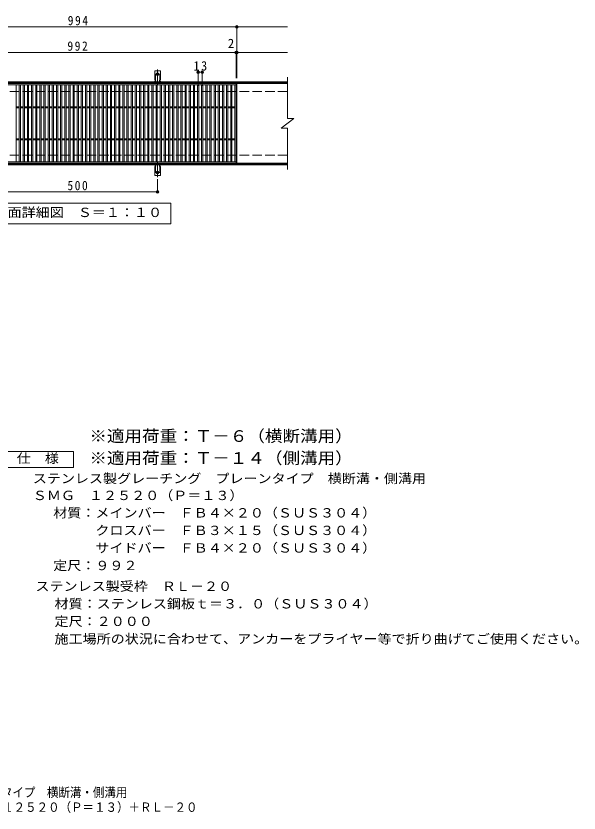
# Model space of a CAD drawing. Units: millimetres, scale not verified, with parts at other scales. Extents: x -1707 to 1579, y -1369 to 1129.
# Drawn here: x -186 to 1579, y -1369 to 1129 of the extents above; entities that cross this region are included whole.
import ezdxf
from ezdxf.enums import TextEntityAlignment as Align

# ---------------------------------------------------------------- set-up
doc = ezdxf.new("R2010")
doc.units = ezdxf.units.MM
doc.header["$LTSCALE"] = 10
doc.header["$PDMODE"] = 32
doc.header["$PDSIZE"] = 8
for name, pattern in [('CHAIN2', [12, 9, -1, 1, -1]), ('DASHED2', [3, 2, -1]), ('DASHED3', [4, 3, -1])]:
    doc.linetypes.add(name, pattern=pattern)
for name, color, linetype, lineweight in [('C-1', 2, 'Continuous', 9), ('C-2', 3, 'Continuous', 9), ('C-4', 7, 'Continuous', 9), ('C-5', 7, 'Continuous', 9), ('C-A', 3, 'Continuous', 9), ('D-5', 7, 'Continuous', 9)]:
    doc.layers.add(name, color=color, linetype=linetype, lineweight=lineweight)
doc.layers.add('F-5_F-5ﾚｲﾔ', color=2, linetype='Continuous')
doc.styles.add('ＭＳ ゴシック', font='')
doc.styles.get('ＭＳ ゴシック').set_extended_font_data('MS Gothic')

msp = doc.modelspace()

# ---------------------------------------------------------------- linework, layer by layer
at = {"layer": 'C-1'}
for p, q in [((665.32, 922.16), (-639.68, 922.16)), ((665.32, 919.16), (-639.68, 919.16)), ((665.32, 665.16), (-639.68, 665.16)), ((665.32, 662.16), (-639.68, 662.16))]:
    msp.add_line(p, q, dxfattribs=at)
at = {"layer": 'C-1', "linetype": 'DASHED3'}
for p, q in [((665.32, 892.16), (-639.68, 892.16)), ((665.32, 692.16), (-639.68, 692.16))]:
    msp.add_line(p, q, dxfattribs=at)
at = {"layer": 'C-2'}
for p, q in [((665.32, 937.16), (665.32, 807.16)), ((-487.68, 913.16), (504.32, 913.16)), ((-184.67, 671.16), (-184.67, 913.16)), ((-175.67, 671.16), (-175.67, 913.16)), ((-171.67, 671.16), (-171.67, 913.16)), ((-162.68, 671.16), (-162.68, 913.16)), ((-158.67, 671.16), (-158.67, 913.16)), ((-149.67, 671.16), (-149.67, 913.16)), ((-145.68, 671.16), (-145.68, 913.16)), ((-136.67, 671.16), (-136.67, 913.16)), ((-132.68, 671.16), (-132.68, 913.16)), ((-123.67, 671.16), (-123.67, 913.16)), ((-119.67, 671.16), (-119.67, 913.16)), ((-110.67, 671.16), (-110.67, 913.16)), ((-106.67, 671.16), (-106.67, 913.16)), ((-97.67, 671.16), (-97.67, 913.16)), ((-93.68, 671.16), (-93.68, 913.16)), ((-84.67, 671.16), (-84.67, 913.16)), ((-80.68, 671.16), (-80.68, 913.16)), ((-71.67, 671.16), (-71.67, 913.16)), ((-67.67, 671.16), (-67.67, 913.16)), ((-58.67, 671.16), (-58.67, 913.16)), ((-54.67, 671.16), (-54.67, 913.16)), ((-45.68, 671.16), (-45.68, 913.16)), ((-41.67, 671.16), (-41.67, 913.16)), ((-32.68, 671.16), (-32.68, 913.16)), ((-28.68, 671.16), (-28.68, 913.16)), ((-19.67, 671.16), (-19.67, 913.16)), ((-15.68, 671.16), (-15.68, 913.16)), ((-6.67, 671.16), (-6.67, 913.16)), ((-2.67, 671.16), (-2.67, 913.16)), ((6.33, 671.16), (6.33, 913.16)), ((10.33, 671.16), (10.33, 913.16)), ((19.33, 671.16), (19.33, 913.16)), ((23.32, 671.16), (23.32, 913.16)), ((32.33, 671.16), (32.33, 913.16)), ((36.32, 671.16), (36.32, 913.16)), ((45.33, 671.16), (45.33, 913.16)), ((49.33, 671.16), (49.33, 913.16)), ((58.33, 671.16), (58.33, 913.16)), ((62.33, 671.16), (62.33, 913.16)), ((71.33, 671.16), (71.33, 913.16)), ((75.33, 671.16), (75.33, 913.16)), ((84.33, 671.16), (84.33, 913.16)), ((88.32, 671.16), (88.32, 913.16)), ((97.33, 671.16), (97.33, 913.16)), ((101.33, 671.16), (101.33, 913.16)), ((110.33, 671.16), (110.33, 913.16)), ((114.33, 671.16), (114.33, 913.16)), ((123.33, 671.16), (123.33, 913.16)), ((127.32, 671.16), (127.32, 913.16)), ((136.32, 671.16), (136.32, 913.16)), ((140.32, 671.16), (140.32, 913.16)), ((149.32, 671.16), (149.32, 913.16)), ((153.33, 671.16), (153.33, 913.16)), ((162.33, 671.16), (162.33, 913.16)), ((166.33, 671.16), (166.33, 913.16)), ((175.32, 671.16), (175.32, 913.16)), ((179.33, 671.16), (179.33, 913.16)), ((188.32, 671.16), (188.32, 913.16)), ((192.32, 671.16), (192.32, 913.16)), ((201.32, 671.16), (201.32, 913.16)), ((205.32, 671.16), (205.32, 913.16)), ((214.33, 671.16), (214.33, 913.16)), ((218.33, 671.16), (218.33, 913.16)), ((227.33, 671.16), (227.33, 913.16)), ((231.32, 671.16), (231.32, 913.16)), ((240.32, 671.16), (240.32, 913.16)), ((244.32, 671.16), (244.32, 913.16)), ((253.32, 671.16), (253.32, 913.16)), ((257.32, 671.16), (257.32, 913.16)), ((266.32, 671.16), (266.32, 913.16)), ((270.33, 671.16), (270.33, 913.16)), ((279.32, 671.16), (279.32, 913.16)), ((283.33, 671.16), (283.33, 913.16)), ((292.32, 671.16), (292.32, 913.16)), ((296.32, 671.16), (296.32, 913.16)), ((305.32, 671.16), (305.32, 913.16)), ((309.32, 671.16), (309.32, 913.16)), ((318.32, 671.16), (318.32, 913.16)), ((322.33, 671.16), (322.33, 913.16)), ((331.33, 671.16), (331.33, 913.16)), ((335.32, 671.16), (335.32, 913.16)), ((344.32, 671.16), (344.32, 913.16)), ((348.32, 671.16), (348.32, 913.16)), ((357.32, 671.16), (357.32, 913.16)), ((361.32, 671.16), (361.32, 913.16)), ((370.32, 671.16), (370.32, 913.16)), ((374.32, 671.16), (374.32, 913.16)), ((383.33, 671.16), (383.33, 913.16)), ((387.32, 671.16), (387.32, 913.16)), ((396.32, 671.16), (396.32, 913.16)), ((400.32, 671.16), (400.32, 913.16)), ((409.32, 671.16), (409.32, 913.16)), ((413.32, 671.16), (413.32, 913.16)), ((422.32, 671.16), (422.32, 913.16)), ((426.32, 671.16), (426.32, 913.16)), ((435.32, 671.16), (435.32, 913.16)), ((439.32, 671.16), (439.32, 913.16)), ((448.32, 671.16), (448.32, 913.16)), ((452.32, 671.16), (452.32, 913.16)), ((461.32, 671.16), (461.32, 913.16)), ((465.32, 671.16), (465.32, 913.16)), ((474.32, 671.16), (474.32, 913.16)), ((478.32, 671.16), (478.32, 913.16)), ((487.32, 671.16), (487.32, 913.16)), ((491.32, 671.16), (491.32, 913.16)), ((500.32, 671.16), (500.32, 913.16)), ((504.32, 917.16), (504.32, 667.16)), ((506.32, 917.16), (506.32, 667.16)), ((665.32, 917.16), (506.32, 917.16)), ((-184.67, 843.66), (-175.67, 843.66)), ((-184.67, 840.66), (-175.67, 840.66)), ((-171.67, 843.66), (-162.68, 843.66)), ((-171.67, 840.66), (-162.68, 840.66)), ((-158.67, 843.66), (-149.67, 843.66)), ((-158.67, 840.66), (-149.67, 840.66)), ((-145.68, 843.66), (-136.68, 843.66)), ((-145.68, 840.66), (-136.68, 840.66)), ((-132.68, 843.66), (-123.68, 843.66)), ((-132.68, 840.66), (-123.68, 840.66)), ((-119.67, 843.66), (-110.68, 843.66)), ((-119.67, 840.66), (-110.68, 840.66)), ((-106.67, 843.66), (-97.68, 843.66)), ((-106.67, 840.66), (-97.68, 840.66)), ((-93.68, 843.66), (-84.68, 843.66)), ((-93.68, 840.66), (-84.68, 840.66)), ((-80.68, 843.66), (-71.68, 843.66)), ((-80.68, 840.66), (-71.68, 840.66)), ((-67.67, 843.66), (-58.68, 843.66)), ((-67.67, 840.66), (-58.68, 840.66)), ((-54.67, 843.66), (-45.68, 843.66)), ((-54.67, 840.66), (-45.68, 840.66)), ((-41.67, 843.66), (-32.68, 843.66)), ((-41.67, 840.66), (-32.68, 840.66)), ((-28.68, 843.66), (-19.68, 843.66)), ((-28.68, 840.66), (-19.68, 840.66)), ((-15.68, 843.66), (-6.68, 843.66)), ((-15.68, 840.66), (-6.68, 840.66)), ((-2.67, 843.66), (6.32, 843.66)), ((-2.67, 840.66), (6.32, 840.66)), ((10.33, 843.66), (19.33, 843.66)), ((10.33, 840.66), (19.33, 840.66)), ((23.32, 843.66), (32.32, 843.66)), ((23.32, 840.66), (32.32, 840.66)), ((36.32, 843.66), (45.32, 843.66)), ((36.32, 840.66), (45.32, 840.66)), ((49.33, 843.66), (58.32, 843.66)), ((49.33, 840.66), (58.32, 840.66)), ((62.33, 843.66), (71.33, 843.66)), ((62.33, 840.66), (71.33, 840.66)), ((75.33, 843.66), (84.33, 843.66)), ((75.33, 840.66), (84.33, 840.66)), ((88.32, 843.66), (97.32, 843.66)), ((88.32, 840.66), (97.32, 840.66)), ((101.33, 843.66), (110.32, 843.66)), ((101.33, 840.66), (110.32, 840.66)), ((114.33, 843.66), (123.32, 843.66)), ((114.33, 840.66), (123.32, 840.66)), ((127.32, 843.66), (136.32, 843.66)), ((127.32, 840.66), (136.32, 840.66)), ((140.32, 843.66), (149.32, 843.66)), ((140.32, 840.66), (149.32, 840.66)), ((153.33, 843.66), (162.32, 843.66)), ((153.33, 840.66), (162.32, 840.66)), ((166.33, 843.66), (175.32, 843.66)), ((166.33, 840.66), (175.32, 840.66)), ((179.33, 843.66), (188.32, 843.66)), ((179.33, 840.66), (188.32, 840.66)), ((192.32, 843.66), (201.32, 843.66)), ((192.32, 840.66), (201.32, 840.66)), ((205.32, 843.66), (214.32, 843.66)), ((205.32, 840.66), (214.32, 840.66)), ((218.33, 843.66), (227.32, 843.66)), ((218.33, 840.66), (227.32, 840.66)), ((231.32, 843.66), (240.32, 843.66)), ((231.32, 840.66), (240.32, 840.66)), ((244.32, 843.66), (253.32, 843.66)), ((244.32, 840.66), (253.32, 840.66)), ((257.32, 843.66), (266.32, 843.66)), ((257.32, 840.66), (266.32, 840.66)), ((270.33, 843.66), (279.32, 843.66)), ((270.33, 840.66), (279.32, 840.66)), ((283.33, 843.66), (292.32, 843.66)), ((283.33, 840.66), (292.32, 840.66)), ((296.32, 843.66), (305.32, 843.66)), ((296.32, 840.66), (305.32, 840.66)), ((309.32, 843.66), (318.32, 843.66)), ((309.32, 840.66), (318.32, 840.66)), ((322.33, 843.66), (331.32, 843.66)), ((322.33, 840.66), (331.32, 840.66)), ((335.32, 843.66), (344.32, 843.66)), ((335.32, 840.66), (344.32, 840.66)), ((348.32, 843.66), (357.32, 843.66)), ((348.32, 840.66), (357.32, 840.66)), ((361.32, 843.66), (370.32, 843.66)), ((361.32, 840.66), (370.32, 840.66)), ((374.32, 843.66), (383.32, 843.66)), ((374.32, 840.66), (383.32, 840.66)), ((387.32, 843.66), (396.32, 843.66)), ((387.32, 840.66), (396.32, 840.66)), ((400.32, 843.66), (409.32, 843.66)), ((400.32, 840.66), (409.32, 840.66)), ((413.32, 843.66), (422.32, 843.66)), ((413.32, 840.66), (422.32, 840.66)), ((426.32, 843.66), (435.32, 843.66)), ((426.32, 840.66), (435.32, 840.66)), ((439.32, 843.66), (448.32, 843.66)), ((439.32, 840.66), (448.32, 840.66)), ((452.32, 843.66), (461.32, 843.66)), ((452.32, 840.66), (461.32, 840.66)), ((465.32, 843.66), (474.32, 843.66)), ((465.32, 840.66), (474.32, 840.66)), ((478.32, 843.66), (487.32, 843.66)), ((478.32, 840.66), (487.32, 840.66)), ((491.32, 843.66), (500.32, 843.66)), ((491.32, 840.66), (500.32, 840.66)), ((645.32, 777.16), (685.32, 807.16)), ((665.32, 807.16), (685.32, 807.16)), ((645.32, 777.16), (665.32, 777.16)), ((665.32, 777.16), (665.32, 647.16)), ((-184.67, 743.66), (-175.67, 743.66)), ((-184.67, 740.66), (-175.67, 740.66)), ((-171.67, 743.66), (-162.68, 743.66)), ((-171.67, 740.66), (-162.68, 740.66)), ((-158.67, 743.66), (-149.67, 743.66)), ((-158.67, 740.66), (-149.67, 740.66)), ((-145.68, 743.66), (-136.68, 743.66)), ((-145.68, 740.66), (-136.68, 740.66)), ((-132.68, 743.66), (-123.68, 743.66)), ((-132.68, 740.66), (-123.68, 740.66)), ((-119.67, 743.66), (-110.68, 743.66)), ((-119.67, 740.66), (-110.68, 740.66)), ((-106.67, 743.66), (-97.68, 743.66)), ((-106.67, 740.66), (-97.68, 740.66)), ((-93.68, 743.66), (-84.68, 743.66)), ((-93.68, 740.66), (-84.68, 740.66)), ((-80.68, 743.66), (-71.68, 743.66)), ((-80.68, 740.66), (-71.68, 740.66)), ((-67.67, 743.66), (-58.68, 743.66)), ((-67.67, 740.66), (-58.68, 740.66)), ((-54.67, 743.66), (-45.68, 743.66)), ((-54.67, 740.66), (-45.68, 740.66)), ((-41.67, 743.66), (-32.68, 743.66)), ((-41.67, 740.66), (-32.68, 740.66)), ((-28.68, 743.66), (-19.68, 743.66)), ((-28.68, 740.66), (-19.68, 740.66)), ((-15.68, 743.66), (-6.68, 743.66)), ((-15.68, 740.66), (-6.68, 740.66)), ((-2.67, 743.66), (6.32, 743.66)), ((-2.67, 740.66), (6.32, 740.66)), ((10.33, 743.66), (19.33, 743.66)), ((10.33, 740.66), (19.33, 740.66)), ((23.32, 743.66), (32.32, 743.66)), ((23.32, 740.66), (32.32, 740.66)), ((36.32, 743.66), (45.32, 743.66)), ((36.32, 740.66), (45.32, 740.66)), ((49.33, 743.66), (58.32, 743.66)), ((49.33, 740.66), (58.32, 740.66)), ((62.33, 743.66), (71.33, 743.66)), ((62.33, 740.66), (71.33, 740.66)), ((75.33, 743.66), (84.33, 743.66)), ((75.33, 740.66), (84.33, 740.66)), ((88.32, 743.66), (97.32, 743.66)), ((88.32, 740.66), (97.32, 740.66)), ((101.33, 743.66), (110.32, 743.66)), ((101.33, 740.66), (110.32, 740.66)), ((114.33, 743.66), (123.32, 743.66)), ((114.33, 740.66), (123.32, 740.66)), ((127.32, 743.66), (136.32, 743.66)), ((127.32, 740.66), (136.32, 740.66)), ((140.32, 743.66), (149.32, 743.66)), ((140.32, 740.66), (149.32, 740.66)), ((153.33, 743.66), (162.32, 743.66)), ((153.33, 740.66), (162.32, 740.66)), ((166.33, 743.66), (175.32, 743.66)), ((166.33, 740.66), (175.32, 740.66)), ((179.33, 743.66), (188.32, 743.66)), ((179.33, 740.66), (188.32, 740.66)), ((192.32, 743.66), (201.32, 743.66)), ((192.32, 740.66), (201.32, 740.66)), ((205.32, 743.66), (214.32, 743.66)), ((205.32, 740.66), (214.32, 740.66)), ((218.33, 743.66), (227.32, 743.66)), ((218.33, 740.66), (227.32, 740.66)), ((231.32, 743.66), (240.32, 743.66)), ((231.32, 740.66), (240.32, 740.66)), ((244.32, 743.66), (253.32, 743.66)), ((244.32, 740.66), (253.32, 740.66)), ((257.32, 743.66), (266.32, 743.66)), ((257.32, 740.66), (266.32, 740.66)), ((270.33, 743.66), (279.32, 743.66)), ((270.33, 740.66), (279.32, 740.66)), ((283.33, 743.66), (292.32, 743.66)), ((283.33, 740.66), (292.32, 740.66)), ((296.32, 743.66), (305.32, 743.66)), ((296.32, 740.66), (305.32, 740.66)), ((309.32, 743.66), (318.32, 743.66)), ((309.32, 740.66), (318.32, 740.66)), ((322.33, 743.66), (331.32, 743.66)), ((322.33, 740.66), (331.32, 740.66)), ((335.32, 743.66), (344.32, 743.66)), ((335.32, 740.66), (344.32, 740.66)), ((348.32, 743.66), (357.32, 743.66)), ((348.32, 740.66), (357.32, 740.66)), ((361.32, 743.66), (370.32, 743.66)), ((361.32, 740.66), (370.32, 740.66)), ((374.32, 743.66), (383.32, 743.66)), ((374.32, 740.66), (383.32, 740.66)), ((387.32, 743.66), (396.32, 743.66)), ((387.32, 740.66), (396.32, 740.66)), ((400.32, 743.66), (409.32, 743.66)), ((400.32, 740.66), (409.32, 740.66)), ((413.32, 743.66), (422.32, 743.66)), ((413.32, 740.66), (422.32, 740.66)), ((426.32, 743.66), (435.32, 743.66)), ((426.32, 740.66), (435.32, 740.66)), ((439.32, 743.66), (448.32, 743.66)), ((439.32, 740.66), (448.32, 740.66)), ((452.32, 743.66), (461.32, 743.66)), ((452.32, 740.66), (461.32, 740.66)), ((465.32, 743.66), (474.32, 743.66)), ((465.32, 740.66), (474.32, 740.66)), ((478.32, 743.66), (487.32, 743.66)), ((478.32, 740.66), (487.32, 740.66)), ((491.32, 743.66), (500.32, 743.66)), ((491.32, 740.66), (500.32, 740.66)), ((504.32, 671.16), (-487.68, 671.16)), ((504.32, 667.16), (-487.68, 667.16)), ((665.32, 667.16), (506.32, 667.16))]:
    msp.add_line(p, q, dxfattribs=at)
msp.add_lwpolyline([(-487.68, 667.16), (-487.68, 917.16), (504.32, 917.16)], dxfattribs=at)
at = {"layer": 'C-4'}
for p, q in [((-639.68, 1094.16), (665.32, 1094.16)), ((506.32, 934.16), (506.32, 1097.16)), ((-639.68, 1014.16), (665.32, 1014.16)), ((504.32, 934.16), (504.32, 1017.16)), ((385.33, 909.16), (385.33, 955.16)), ((385.33, 952.16), (398.32, 952.16)), ((398.32, 909.16), (398.32, 955.16)), ((258.32, 617.44), (258.32, 574.16)), ((-241.68, 577.16), (258.32, 577.16))]:
    msp.add_line(p, q, dxfattribs=at)
for p in [(506.32, 1094.16), (504.32, 1014.16), (506.32, 1014.16), (385.33, 952.16), (398.32, 952.16), (258.32, 577.16)]:
    msp.add_point(p, dxfattribs=at)
at = {"layer": 'C-5'}
msp.add_lwpolyline([(-275.68, 477.16), (-275.68, 542.16), (299.32, 542.16), (299.32, 477.16)], close=True, dxfattribs=at)
at = {"layer": 'C-A'}
for p, q in [((249.57, 927.16), (249.57, 956.16)), ((267.07, 956.16), (249.57, 956.16)), ((267.07, 927.16), (267.07, 956.16)), ((249.57, 927.16), (250.82, 927.16)), ((267.07, 927.16), (265.82, 927.16)), ((250.32, 923.16), (250.82, 923.16)), ((265.82, 923.16), (266.33, 923.16)), ((249.57, 657.16), (250.82, 657.16)), ((249.57, 657.16), (249.57, 628.16)), ((250.32, 661.16), (250.82, 661.16)), ((265.82, 661.16), (266.33, 661.16)), ((267.07, 657.16), (265.82, 657.16)), ((267.07, 657.16), (267.07, 628.16)), ((267.07, 628.16), (249.57, 628.16))]:
    msp.add_line(p, q, dxfattribs=at)
at = {"layer": 'C-A', "linetype": 'DASHED2'}
for p, q in [((251.57, 927.02), (251.57, 956.16)), ((265.07, 927.02), (265.07, 956.16)), ((251.57, 657.31), (251.57, 628.16)), ((265.07, 657.31), (265.07, 628.16))]:
    msp.add_line(p, q, dxfattribs=at)
at = {"layer": 'C-A', "color": 7, "linetype": 'CHAIN2'}
for p, q in [((258.32, 913.69), (258.32, 961.09)), ((252.55, 946.16), (264.1, 946.16)), ((258.32, 670.63), (258.32, 623.23)), ((252.55, 638.16), (264.1, 638.16))]:
    msp.add_line(p, q, dxfattribs=at)
at = {"layer": 'C-A'}
for centre in [(258.32, 946.16), (258.32, 638.16)]:
    msp.add_circle(centre, 4.25, dxfattribs=at)
for centre, start, end in [((250.82, 925.16), 270, 90), ((265.82, 925.16), 90, 269.8667), ((250.32, 921.16), 90.27596, 150.00047), ((266.32, 921.16), 29.99927, 89.75836), ((250.32, 663.16), 209.99951, 269.72403), ((250.82, 659.16), 270, 90), ((265.82, 659.16), 90.13329, 270), ((266.32, 663.16), 270.24162, 330.00072)]:
    msp.add_arc(centre, 2, start, end, dxfattribs=at)
at = {"layer": 'D-5'}
msp.add_lwpolyline([(-230.44, -285.93), (-230.44, -235.93), (-5.44, -235.93), (-5.44, -285.93)], close=True, dxfattribs=at)

# ---------------------------------------------------------------- texts
at = {"layer": 'C-4', "color": 2, "style": 'ＭＳ ゴシック'}
msp.add_text('2', height=29.33, dxfattribs=at).set_placement((478.36, 1019.16), align=Align.BOTTOM_LEFT)
at = {"layer": 'C-4', "color": 2, "char_height": 29.33, "attachment_point": 7, "style": 'ＭＳ ゴシック'}
for s, insert in [('\\T1.27;\\W0.9;994', (-23.18, 1099.16)), ('\\T1.27;\\W0.9;992', (-24.18, 1019.16)), ('\\T1.27;\\W0.95;13', (370.57, 957.16)), ('\\T1.27;\\W0.9;500', (-24.18, 582.16))]:
    msp.add_mtext(s, dxfattribs=dict(at, insert=insert))
at = {"layer": 'C-5', "color": 2, "style": 'ＭＳ ゴシック', "width": 1.1}
msp.add_text('平面詳細図\u3000Ｓ＝１：１０', height=29.33, dxfattribs=at).set_placement((-255.68, 489.66), align=Align.BOTTOM_LEFT)
at = {"layer": 'D-5', "color": 3, "style": 'ＭＳ ゴシック', "width": 1.1}
for s, p in [('※適用荷重：Ｔ－６（横断溝用）', (44.56, -217.02)), ('※適用荷重：Ｔ－１４（側溝用）', (44.56, -285.93))]:
    msp.add_text(s, height=36.66, dxfattribs=at).set_placement(p, align=Align.BOTTOM_LEFT)
at = {"layer": 'D-5', "color": 2, "style": 'ＭＳ ゴシック', "width": 1.1}
for s, p in [('仕\u3000様', (-182.94, -280.93)), ('ステンレス製グレーチング\u3000プレーンタイプ\u3000横断溝・側溝用', (-132.68, -344.11)), ('ＳＭＧ\u3000１２５２０（Ｐ＝１３）', (-132.68, -397.14)), ('材質：メインバー\u3000ＦＢ４×２０（ＳＵＳ３０４）', (-68.63, -451.76)), ('\u3000\u3000\u3000クロスバー\u3000ＦＢ３×１５（ＳＵＳ３０４）', (-68.63, -506.76)), ('\u3000\u3000\u3000サイドバー\u3000ＦＢ４×２０（ＳＵＳ３０４）', (-68.63, -561.76)), ('定尺：９９２', (-68.63, -616.76)), ('ステンレス製受枠\u3000ＲＬ－２０', (-124.36, -681.76)), ('材質：ステンレス鋼板ｔ＝３．０（ＳＵＳ３０４）', (-64.65, -736.76)), ('定尺：２０００', (-64.65, -791.76)), ('施工場所の状況に合わせて、アンカーをプライヤー等で折り曲げてご使用ください。', (-64.65, -846.76))]:
    msp.add_text(s, height=29.33, dxfattribs=at).set_placement(p, align=Align.BOTTOM_LEFT)
at = {"layer": 'F-5_F-5ﾚｲﾔ', "style": 'ＭＳ ゴシック', "width": 0.9}
for s, p in [('ステンレス製グレーチング\u3000プレーンタイプ\u3000横断溝・側溝用', (-844.64, -1327.65)), ('ＳＭＧ\u3000１２５２０（Ｐ＝１３）＋ＲＬ－２０', (-372.81, -1373.99))]:
    msp.add_text(s, height=29.33, dxfattribs=at).set_placement(p, align=Align.BOTTOM_LEFT)

doc.saveas('drawing.dxf')
